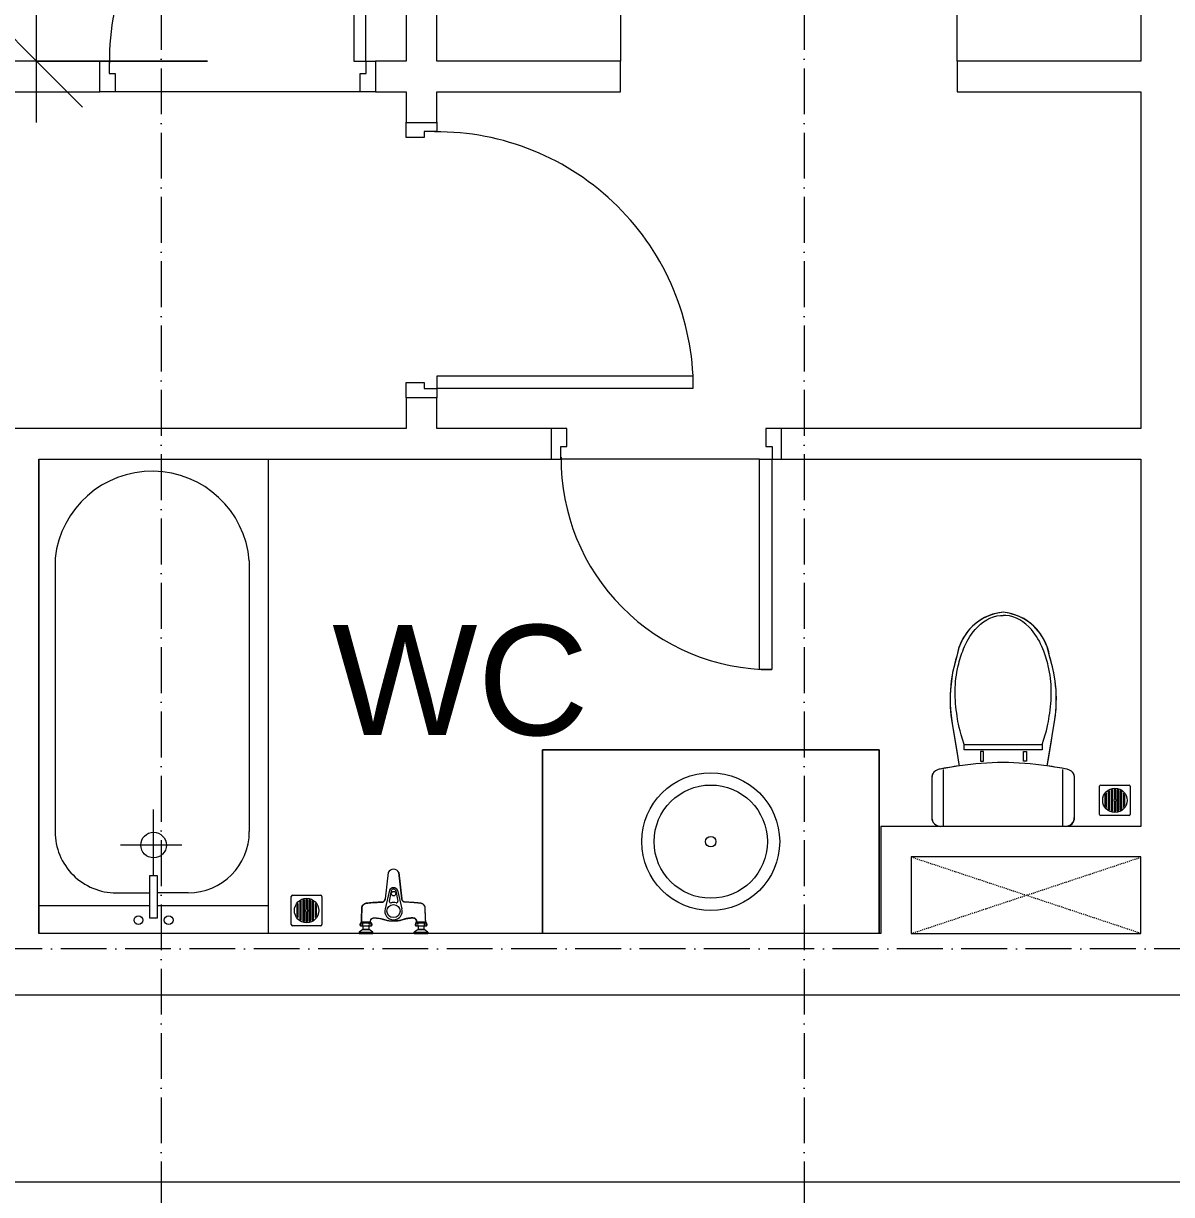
# Model space of a CAD drawing. Header units: millimetres. Extents: x -20144 to 122974, y -38328 to 48263.
# Drawn here: x 102372 to 106121, y 32147 to 35973 of the extents above; entities that cross this region are included whole.
import ezdxf

# ---------------------------------------------------------------- set-up
doc = ezdxf.new("R2010")
doc.units = ezdxf.units.MM
doc.linetypes.add('Dash', pattern=[6.35, 3.175, -3.175])
doc.linetypes.add('Grid Line', pattern=[4.2, 3, -0.6, 0, -0.6])
for name, color, linetype, lineweight in [('A-DETL-GENF', 31, 'Continuous', 5), ('A-DETL-GENF-HDLN', 161, 'Dash', 5), ('CHU', 181, 'Continuous', 5), ('CUA', 31, 'Continuous', 9), ('DIM', 1, 'Continuous', 5), ('DIM-200', 1, 'Continuous', 5), ('NET-CAT', 3, 'Continuous', 15), ('NET-THAY', 2, 'Continuous', 9), ('THIET-BI', 44, 'Continuous', 5), ('TRUC', 225, 'Continuous', 5)]:
    doc.layers.add(name, color=color, linetype=linetype, lineweight=lineweight)
doc.styles.add('Arial_3', font='arial_0.ttf', dxfattribs={"height": 400})
doc.styles.add('Arial_4', font='arial_0.ttf', dxfattribs={"height": 360})
doc.styles.add('TA1', font='arial_0.ttf')
doc.dimstyles.new('D_200_KTx2', dxfattribs={"dimtxt": 400, "dimasz": 300, "dimexe": 300, "dimexo": 300, "dimgap": 160, "dimtad": 1, "dimdec": 0, "dimzin": 9, "dimtxsty": 'TA1', "dimblk": 'ARCHTICK', "dimcen": 1, "dimdle": 300, "dimclrd": 256, "dimclre": 256, "dimclrt": 7, "dimadec": 0, "dimazin": 0, "dimtfac": 1, "dimtdec": 0, "dimtix": 1, "dimtmove": 1, "dimatfit": 3, "dimldrblk": 'ARCHTICK', "dimfxl": 0, "dimtolj": 1, "dimtzin": 0, "dimlwd": -1, "dimlwe": -1, "dimarcsym": 0})
doc.dimstyles.new('Diagonal_-_2mm_Arial', dxfattribs={"dimscale": 304.8, "dimtxt": 408.10376, "dimasz": 0.984252, "dimexe": 0.656168, "dimexo": 4.593176, "dimgap": 0.098425, "dimtad": 1, "dimdec": 0, "dimzin": 0, "dimdsep": 46, "dimtxsty": 'Arial_3', "dimblk1": 'OBLIQUE', "dimblk2": 'OBLIQUE', "dimsah": 1, "dimcen": 0.09, "dimdle": 0.656168, "dimazin": 0, "dimtfac": 1, "dimtdec": 4, "dimtix": 1, "dimtmove": 0, "dimatfit": 3, "dimfxl": 0, "dimtvp": 1, "dimtolj": 1, "dimtzin": 0, "dimlwd": 9, "dimlwe": 9, "dimarcsym": 0})

# ---------------------------------------------------------------- blocks, each defined once
blk = doc.blocks.new('CUA PHONG NGU - Type 1-1365695-MẶT BẰNG TẦNG 23')
at = {"layer": 'CUA', "lineweight": 5}
for p, q in [((-348.5, 47.7), (-298.5, 47.7)), ((-298.5, 47.7), (-298.5, -11.3)), ((501.5, 47.7), (551.5, 47.7)), ((501.5, -11.3), (501.5, 47.7)), ((-318.5, -11.3), (-318.5, -52.3)), ((-298.5, -11.3), (-318.5, -11.3)), ((521.5, -11.3), (501.5, -11.3)), ((521.5, -52.3), (521.5, -11.3)), ((-318.5, -52.3), (-348.5, -52.3)), ((551.5, -52.3), (521.5, -52.3))]:
    blk.add_line(p, q, dxfattribs=at)
at = {"layer": 'CUA'}
for p, q in [((-277.5, -52.3), (-317.5, -52.3)), ((-317.5, -52.3), (-317.5, -890.3)), ((-277.5, -890.3), (-277.5, -52.3)), ((-317.5, -890.3), (-277.5, -890.3))]:
    blk.add_line(p, q, dxfattribs=at)
at = {"layer": 'CUA', "lineweight": 5}
blk.add_arc((-317.5, -52.3), 838, 270, 0.5, dxfattribs=at)
blk = doc.blocks.new('CUA WC - Type 1-1365096-MẶT BẰNG TẦNG 23')
at = {"layer": 'CUA'}
for p, q in [((-242.5, 740.3), (-202.5, 740.3)), ((-242.5, 52.3), (-242.5, 740.3)), ((-202.5, 740.3), (-202.5, 52.3)), ((-202.5, 52.3), (-242.5, 52.3))]:
    blk.add_line(p, q, dxfattribs=at)
at = {"layer": 'CUA', "lineweight": 5}
for p, q in [((-243.5, 52.3), (-273.5, 52.3)), ((-243.5, 11.3), (-243.5, 52.3)), ((476.5, 52.3), (446.5, 52.3)), ((446.5, 52.3), (446.5, 11.3)), ((-223.5, 11.3), (-243.5, 11.3)), ((-223.5, -47.7), (-223.5, 11.3)), ((446.5, 11.3), (426.5, 11.3)), ((426.5, 11.3), (426.5, -47.7)), ((-273.5, -47.7), (-223.5, -47.7)), ((426.5, -47.7), (476.5, -47.7))]:
    blk.add_line(p, q, dxfattribs=at)
blk.add_arc((-242.5, 52.3), 688, 359.5, 90, dxfattribs=at)
blk = doc.blocks.new('X-LA3 - X-LA-1425474-MẶT BẰNG TẦNG 23')
at = {"layer": 'THIET-BI'}
for p, q in [((-550, 0), (-550, -600)), ((-550, -600), (-550, 0)), ((550, -600), (550, 0)), ((550, 0), (550, -600)), ((-550, -600), (550, -600)), ((550, -600), (-550, -600))]:
    blk.add_line(p, q, dxfattribs=at)
for radius in [225, 185, 17]:
    blk.add_circle((0, -300), radius, dxfattribs=at)
blk = doc.blocks.new('X-XI2 - X-XI-V119-MẶT BẰNG TẦNG 23')
at = {"layer": 'THIET-BI'}
for p, q in [((194.6, 0), (194.6, -186.1)), ((215, -2.1), (204.3, 0)), ((-230.6, -16.8), (-233.2, -33.2)), ((-233.2, -29), (-233.2, -157.9)), ((-233.2, -29), (-233.2, -157.9)), ((-233.2, -33.2), (-233.2, -45)), ((-227.9, -12.2), (-230.6, -16.8)), ((-222, -6.1), (-227.9, -12.2)), ((-212.4, -1.2), (-222, -6.1)), ((-204.3, 0), (-212.4, -1.2)), ((-194.6, 0), (-194.6, -185.7)), ((219.3, -4.2), (215, -2.1)), ((224.8, -8.5), (219.3, -4.2)), ((227.7, -12), (224.8, -8.5)), ((231.6, -19.3), (227.7, -12)), ((233.2, -29), (231.6, -19.3)), ((233.2, -157.9), (233.2, -29)), ((233.2, -157.9), (233.2, -29)), ((233.2, -157.9), (233.2, -29)), ((-233.2, -45), (-233.2, -157.9)), ((-233.2, -157.9), (-232.9, -162.1)), ((-232.9, -162.1), (-231, -169.1)), ((-231, -169.1), (-228, -174.5)), ((-228, -174.5), (-224.2, -178.9)), ((-224.2, -178.9), (-216.9, -183.9)), ((-216.9, -183.9), (-209.4, -186.4)), ((-209.4, -186.4), (-202.4, -187.7)), ((-202.4, -187.7), (-192, -189.7)), ((-192, -189.7), (-184.2, -191.1)), ((-184.2, -191.1), (-168, -193.8)), ((143.8, -197.5), (212.9, -185.5)), ((212.9, -185.5), (220.8, -181.7)), ((220.8, -181.7), (226.5, -176.5)), ((226.5, -176.5), (231.9, -166.7)), ((231.9, -166.7), (233.2, -157.9)), ((-168, -193.8), (-149.9, -196.6)), ((-143.8, -197.5), (-166.7, -335.2)), ((-143.8, -197.5), (-166.7, -335.2)), ((-147.8, -221.1), (-155.3, -266.3)), ((-149.9, -196.6), (-143.8, -197.5)), ((-143.8, -197.5), (-147.8, -221.1)), ((-76.6, -213.5), (-66.1, -213.5)), ((-76.6, -245), (-76.6, -213.5)), ((-66.1, -213.5), (-66.1, -245)), ((64, -213.5), (64, -245)), ((74.4, -213.5), (64, -213.5)), ((74.4, -245), (74.4, -213.5)), ((166.7, -335.2), (143.8, -197.5)), ((166.7, -335.2), (143.8, -197.5)), ((146.9, -216.1), (143.8, -197.5)), ((151.8, -245.3), (146.9, -216.1)), ((-155.3, -266.3), (-157.7, -280.9)), ((-127.7, -249.9), (127.7, -249.9)), ((-127.7, -267.8), (-127.7, -249.9)), ((-66.1, -245), (-76.6, -245)), ((64, -245), (74.4, -245)), ((127.7, -249.9), (127.7, -267.8)), ((157.2, -277.8), (151.8, -245.3)), ((-161.5, -303.8), (-164.6, -322)), ((-157.7, -280.9), (-161.5, -303.8)), ((-8.6, -267.8), (-127.7, -267.8)), ((127.7, -267.8), (-8.6, -267.8)), ((161.7, -304.9), (157.2, -277.8)), ((166.7, -335.2), (161.7, -304.9)), ((-164.6, -322), (-168.9, -349)), ((171.6, -371), (166.7, -335.2)), ((-171, -365.1), (-172.5, -383)), ((-168.9, -349), (-171, -365.1)), ((173.2, -395.8), (171.6, -371)), ((-172.5, -383), (-173.5, -402.2)), ((-173.5, -402.2), (-173.1, -436.1)), ((173.5, -426.5), (173.2, -395.8)), ((-173.1, -436.1), (-172.5, -446.5)), ((-172.5, -446.5), (-169.6, -474.8)), ((165.2, -502.3), (172.5, -446.5)), ((172.5, -446.5), (173.5, -426.5)), ((-169.6, -474.8), (-166.5, -495.3)), ((-166.5, -495.3), (-161.1, -520.9)), ((-161.1, -520.9), (-151.4, -555.9)), ((155.1, -543.7), (161.7, -518.5)), ((161.7, -518.5), (165.2, -502.3)), ((-151.4, -555.9), (-143.5, -587)), ((145.5, -581), (151.4, -555.9)), ((151.4, -555.9), (155.1, -543.7)), ((-143.5, -587), (-131.8, -612.8)), ((131.6, -613.2), (145.5, -581)), ((-131.8, -612.8), (-121.7, -628.9)), ((-121.7, -628.9), (-100.2, -653.8)), ((100.2, -653.8), (114.1, -638.9)), ((114.1, -638.9), (131.6, -613.2)), ((-100.2, -653.8), (-87.5, -664.8)), ((-87.5, -664.8), (-69.9, -676.9)), ((-69.9, -676.9), (-49.6, -687.2)), ((-49.6, -687.2), (-19.9, -696.9)), ((34.6, -692.9), (60.8, -681.9)), ((60.8, -681.9), (86, -665.9)), ((86, -665.9), (100.2, -653.8)), ((-19.9, -696.9), (0, -700.2)), ((0, -700.2), (34.6, -692.9))]:
    blk.add_line(p, q, dxfattribs=at)
for centre, radius, start, end in [((204.3, -29), 29, 360, 90), ((204.3, -29), 29, 0, 90), ((-204.3, -29), 29, 90, 180), ((-204.3, -29), 29, 90, 180), ((-204.3, -157.9), 29, 180, 259.8599), ((-204.3, -157.9), 29, 180, 259.8599), ((18.1, 960), 1168.8, 258.7762, 262.0348), ((18.1, 960), 1168.8, 258.7762, 262.0348), ((-18.1, 960), 1168.8, 277.9652, 281.2238), ((-18.1, 960), 1168.8, 277.9652, 281.2238), ((204.3, -157.9), 29, 280.1401, 360), ((204.3, -157.9), 29, 280.1401, 0), ((18.1, 960), 1168.8, 262.1447, 269.1633), ((-16, 957.7), 1166.4, 270.8375, 277.7683), ((287.1, -414.4), 460.7, 170.0941, 197.8856), ((287.1, -414.4), 460.7, 170.0941, 197.8856), ((-287.1, -414.4), 460.7, 342.1144, 9.9059), ((-287.1, -414.4), 460.7, 342.1144, 9.9059), ((18.2, -529.6), 171.6, 188.8267, 263.9098), ((18.2, -529.6), 171.6, 188.8267, 263.9098), ((-18.2, -529.6), 171.6, 276.0902, 351.1733), ((-18.2, -529.6), 171.6, 276.0902, 351.1733)]:
    blk.add_arc(centre, radius, start, end, dxfattribs=at)
for points in [[(-127.7, -267.8), (-143.4, -315.6), (-152.2, -364.8), (-160.3, -442.2), (-151, -516.8), (-129.6, -585.3), (-93.5, -652), (-37.5, -689.3), (-2.9, -689.4), (0, -689.4)], [(127.7, -267.8), (143.4, -315.6), (152.2, -364.8), (160.3, -442.2), (151, -516.8), (129.6, -585.3), (93.5, -652), (37.5, -689.3), (2.9, -689.4), (0, -689.4)]]:
    blk.add_open_spline(points, degree=3, knots=[12.724379, 12.724379, 12.724379, 12.724379, 75.096459, 151.912755, 228.70098, 282.501534, 351.034079, 439.49288, 447.51098, 447.51098, 447.51098, 447.51098], dxfattribs=at)
blk = doc.blocks.new('X-SEN1 - X-SEN-1404906-MẶT BẰNG TẦNG 23')
at = {"layer": 'THIET-BI'}
for p, q in [((-67.5, 0), (-112.5, 0)), ((-112.5, 0), (-112.5, -3.8)), ((-112.5, 0), (-67.5, 0)), ((-112.5, -3.8), (-112.5, 0)), ((-67.5, -3.8), (-67.5, 0)), ((-67.5, 0), (-67.5, -3.8)), ((112.5, 0), (67.5, 0)), ((67.5, 0), (67.5, -3.8)), ((67.5, 0), (67.5, -3.8)), ((112.5, 0), (67.5, 0)), ((112.5, -3.8), (112.5, 0)), ((112.5, -3.8), (112.5, 0)), ((-112.5, -3.8), (-99.9, -12.6)), ((-67.5, -3.8), (-112.5, -3.8)), ((-112.5, -3.8), (-99.9, -12.6)), ((-99.9, -25.3), (-107.2, -25.3)), ((-72.8, -25.3), (-107.2, -25.3)), ((-107.2, -34.3), (-105.1, -34.3)), ((-107.2, -34.3), (-72.8, -34.3)), ((-105.1, -34.3), (-105.1, -37.2)), ((-105.1, -34.3), (-105.1, -37.2)), ((-74.9, -34.3), (-105.1, -34.3)), ((-105.1, -37.2), (-74.9, -37.2)), ((-99.9, -12.6), (-99.9, -25.3)), ((-99.9, -12.6), (-80.1, -12.6)), ((-80.1, -12.6), (-99.9, -12.6)), ((-99.9, -12.6), (-99.9, -25.3)), ((-80.1, -12.6), (-67.5, -3.8)), ((-80.1, -12.6), (-67.5, -3.8)), ((-80.1, -25.3), (-80.1, -12.6)), ((-80.1, -25.3), (-80.1, -12.6)), ((-72.8, -25.3), (-80.1, -25.3)), ((-74.9, -37.2), (-74.9, -34.3)), ((-74.9, -34.3), (-72.8, -34.3)), ((-74.9, -37.2), (-74.9, -34.3)), ((67.5, -3.8), (80.1, -12.6)), ((112.5, -3.8), (67.5, -3.8)), ((67.5, -3.8), (80.1, -12.6)), ((80.1, -25.3), (72.8, -25.3)), ((107.2, -25.3), (72.8, -25.3)), ((72.8, -34.3), (74.9, -34.3)), ((72.8, -34.3), (107.2, -34.3)), ((74.9, -34.3), (74.9, -37.2)), ((74.9, -34.3), (74.9, -37.2)), ((105.1, -34.3), (74.9, -34.3)), ((74.9, -37.2), (105.1, -37.2)), ((80.1, -12.6), (80.1, -25.3)), ((99.9, -12.6), (80.1, -12.6)), ((80.1, -12.6), (99.9, -12.6)), ((99.9, -12.6), (80.1, -12.6)), ((80.1, -12.6), (80.1, -25.3)), ((99.9, -12.6), (112.5, -3.8)), ((99.9, -12.6), (112.5, -3.8)), ((99.9, -25.3), (99.9, -12.6)), ((99.9, -25.3), (99.9, -12.6)), ((107.2, -25.3), (99.9, -25.3)), ((105.1, -37.2), (105.1, -34.3)), ((105.1, -34.3), (107.2, -34.3)), ((105.1, -37.2), (105.1, -34.3)), ((-12.9, -141.7), (-27.6, -80.8)), ((-27.3, -113.1), (-17.5, -199.2)), ((-17.5, -199.2), (-27.3, -113.1)), ((-7.7, -139.6), (-13.8, -105.5)), ((7.7, -139.6), (13.8, -105.5)), ((12.9, -141.7), (27.6, -80.8)), ((17.5, -199.2), (27.3, -113.1)), ((17.5, -199.2), (27.3, -113.1))]:
    blk.add_line(p, q, dxfattribs=at)
for centre, radius in [((0, -73.2), 21.5), ((0, -130.1), 7.2)]:
    blk.add_circle(centre, radius, dxfattribs=at)
for centre, radius, start, end in [((-102.9, -29.8), 6.9, 148.0246, 211.9754), ((-102.9, -29.8), 6.9, 148.0246, 211.9754), ((-107.2, -27.1), 1.8, 90, 148.0246), ((-107.2, -27.1), 1.8, 90, 148.0246), ((-107.2, -32.5), 1.8, 211.9754, 270), ((-107.2, -32.5), 1.8, 211.9754, 270), ((-112.5, -29.8), 6.9, 319.2845, 40.7155), ((-94.4, -29.8), 6.9, 139.2845, 220.7155), ((-85.4, -29.8), 6.9, 319.2845, 40.7155), ((-67.5, -29.8), 6.9, 139.2845, 220.7155), ((-72.8, -27.1), 1.8, 31.9754, 90), ((-72.8, -27.1), 1.8, 31.9754, 90), ((-72.8, -32.5), 1.8, 270, 328.0246), ((-72.8, -32.5), 1.8, 270, 328.0246), ((-77.1, -29.8), 6.9, 328.0246, 31.9754), ((-77.1, -29.8), 6.9, 328.0246, 31.9754), ((77.1, -29.8), 6.9, 148.0246, 211.9754), ((77.1, -29.8), 6.9, 148.0246, 211.9754), ((72.8, -27.1), 1.8, 90, 148.0246), ((72.8, -27.1), 1.8, 90, 148.0246), ((72.8, -32.5), 1.8, 211.9754, 270), ((72.8, -32.5), 1.8, 211.9754, 270), ((67.5, -29.8), 6.9, 319.2845, 40.7155), ((85.6, -29.8), 6.9, 139.2845, 220.7155), ((94.6, -29.8), 6.9, 319.2845, 40.7155), ((112.5, -29.8), 6.9, 139.2845, 220.7155), ((107.2, -27.1), 1.8, 31.9754, 90), ((107.2, -27.1), 1.8, 31.9754, 90), ((107.2, -32.5), 1.8, 270, 328.0246), ((107.2, -32.5), 1.8, 270, 328.0246), ((102.9, -29.8), 6.9, 328.0246, 31.9754), ((102.9, -29.8), 6.9, 328.0246, 31.9754), ((-0.4, -73.2), 28.3, 89.2517, 195.6693), ((0.4, -73.2), 28.3, 344.3307, 90.7483), ((-9.4, -104.7), 4.5, 74.0703, 190.1556), ((-0.4, -73.2), 28.3, 254.0703, 270.7483), ((0.4, -73.2), 28.3, 269.2517, 285.9297), ((9.4, -104.7), 4.5, 349.8444, 105.9297), ((0, -134.7), 14.7, 208.4144, 331.5856), ((0, -136.6), 8.24, 201.1294, 338.8706), ((0, -191), 19.3, 205.0481, 334.9519), ((0, -191), 19.3, 205.0481, 334.9519)]:
    blk.add_arc(centre, radius, start, end, dxfattribs=at)
for points, knots in [([(-105.1, -37.2), (-105.1, -39.1), (-104.9, -42.9), (-104.7, -48.5), (-104.5, -54.2), (-104.2, -61.7), (-103.9, -68.4), (-103.8, -73.6), (-103.7, -75.5), (-103.7, -76.7), (-103.6, -77.6), (-103.6, -78.6), (-103.6, -79.8), (-103.6, -81), (-103.5, -81.8), (-103.5, -82.3), (-103.5, -82.6), (-103.4, -83), (-103.4, -83.5), (-103.3, -84.3), (-103.2, -85.5), (-103.1, -86.6), (-102.8, -87.6), (-102.6, -88.2), (-102.3, -88.9), (-101.9, -89.7), (-101.3, -90.8), (-100.6, -91.7), (-100, -92.5), (-99, -93.6), (-97.8, -94.7), (-96.2, -95.8), (-95, -96.6), (-93.7, -97.2), (-92.4, -97.7), (-91.2, -98.1), (-90.3, -98.4), (-89.6, -98.5), (-88.9, -98.7), (-88, -98.8), (-86.8, -99), (-85.6, -99.1), (-84.7, -99.1), (-84, -99.2), (-83.3, -99.3), (-82.3, -99.4), (-81.2, -99.5), (-79.7, -99.6), (-77.9, -99.8), (-75.5, -100), (-72.8, -100.2), (-70, -100.5), (-66.3, -100.8), (-61.6, -101.2), (-56, -101.5), (-51.7, -101.8), (-48.8, -101.9), (-47.3, -101.9), (-46.1, -101.9), (-45.1, -102), (-44.4, -102), (-43.6, -102), (-42.6, -102), (-41.4, -102), (-40.1, -102), (-39.3, -102.1), (-38.8, -102.1), (-38.5, -102.2), (-38.1, -102.2), (-37.6, -102.3), (-36.8, -102.4), (-35.6, -102.6), (-34.3, -103), (-33.2, -103.5), (-32.5, -104), (-31.7, -104.6), (-30.5, -105.7), (-29, -107.6), (-27.9, -110.1), (-27.4, -112), (-27.3, -113.1)], [0, 0, 0, 0, 0.041667, 0.083333, 0.125, 0.166667, 0.25, 0.270833, 0.28125, 0.291667, 0.296875, 0.302083, 0.3125, 0.322917, 0.328125, 0.330729, 0.333333, 0.335938, 0.338542, 0.34375, 0.354167, 0.364583, 0.369792, 0.375, 0.380208, 0.385417, 0.395833, 0.40625, 0.411458, 0.416667, 0.4375, 0.447917, 0.458333, 0.46875, 0.479167, 0.489583, 0.494792, 0.5, 0.505208, 0.510417, 0.520833, 0.53125, 0.536458, 0.541667, 0.546875, 0.552083, 0.5625, 0.572917, 0.583333, 0.604167, 0.625, 0.645833, 0.666667, 0.708333, 0.75, 0.791667, 0.802083, 0.8125, 0.822917, 0.828125, 0.833333, 0.838542, 0.84375, 0.854167, 0.864583, 0.869792, 0.872396, 0.875, 0.877604, 0.880208, 0.885417, 0.895833, 0.90625, 0.916667, 0.921875, 0.927083, 0.9375, 0.958333, 0.979167, 1, 1, 1, 1]), ([(-105.1, -37.2), (-104.5, -52.3), (-103.9, -68.7), (-103.3, -87.5), (-99.6, -93.9), (-92.4, -98.5), (-72.6, -100.1), (-54, -102.2), (-33.9, -102), (-28.7, -107.4), (-27.8, -111), (-27.3, -113.1)], [0, 0, 0, 0, 45.441328, 49.333631, 56.110562, 66.562664, 73.682324, 114.966912, 125.570438, 129.900151, 136.284558, 136.284558, 136.284558, 136.284558]), ([(0, -41), (-2, -40.9), (-5.6, -40.9), (-10.3, -41.2), (-14.4, -41.6), (-18, -42.2), (-21.2, -42.9), (-24.2, -43.7), (-27.1, -44.6), (-30, -45.4), (-32.9, -46.3), (-35.8, -47.2), (-38.8, -47.9), (-41.8, -48.6), (-45.1, -49.2), (-48.4, -49.8), (-51.8, -50.2), (-54.8, -50.5), (-56.9, -50.7), (-58.1, -50.8), (-59, -50.9), (-59.9, -51), (-60.8, -51), (-61.7, -51), (-62.4, -51), (-63, -51), (-63.6, -51), (-64.4, -50.9), (-65.1, -50.8), (-65.7, -50.7), (-66.1, -50.6), (-66.5, -50.5), (-67.1, -50.4), (-68.1, -50.1), (-69.1, -49.6), (-70.1, -49), (-71.1, -48.3), (-72, -47.4), (-72.8, -46.6), (-73.3, -45.8), (-73.8, -45.1), (-74.1, -44.3), (-74.4, -43.5), (-74.6, -42.6), (-74.7, -41.9), (-74.8, -41.3), (-74.8, -40.9), (-74.9, -40.4), (-74.9, -39.8), (-74.9, -38.8), (-74.9, -37.9), (-74.9, -37.2)], [0, 0, 0, 0, 0.041667, 0.083333, 0.125, 0.166667, 0.208333, 0.25, 0.291667, 0.333333, 0.375, 0.416667, 0.458333, 0.5, 0.541667, 0.583333, 0.625, 0.666667, 0.6875, 0.697917, 0.708333, 0.71875, 0.729167, 0.739583, 0.75, 0.755208, 0.760417, 0.770833, 0.78125, 0.786458, 0.791667, 0.796875, 0.802083, 0.8125, 0.833333, 0.84375, 0.854167, 0.875, 0.885417, 0.895833, 0.90625, 0.916667, 0.927083, 0.9375, 0.947917, 0.953125, 0.958333, 0.963542, 0.96875, 0.979167, 1, 1, 1, 1]), ([(-74.9, -37.2), (-74.9, -39.9), (-75, -44.9), (-67.9, -51.6), (-55.3, -50.7), (-39.4, -48.7), (-24.4, -43.4), (-11.8, -40.7), (0, -41)], [0, 0, 0, 0, 8.475038, 15.961674, 29.255673, 47.963091, 70.422589, 93.837243, 93.837243, 93.837243, 93.837243]), ([(74.9, -37.2), (74.9, -37.9), (74.9, -38.8), (74.9, -39.8), (74.9, -40.4), (74.8, -40.9), (74.8, -41.3), (74.7, -41.9), (74.6, -42.6), (74.4, -43.3), (74.3, -43.9), (74.1, -44.4), (73.8, -45.1), (73.3, -45.8), (72.8, -46.6), (72, -47.4), (71.1, -48.3), (70.1, -49), (69.1, -49.6), (68.1, -50.1), (67.1, -50.4), (66.5, -50.5), (66.1, -50.6), (65.7, -50.7), (65.1, -50.8), (64.4, -50.9), (63.5, -51), (62.7, -51), (62.1, -51), (61.5, -51), (60.8, -51), (59.9, -51), (59, -50.9), (58.1, -50.8), (56.9, -50.7), (54.8, -50.5), (51.8, -50.2), (47.2, -49.6), (41.8, -48.7), (36.8, -47.4), (32.9, -46.3), (30, -45.4), (27.1, -44.6), (24.2, -43.7), (21.2, -42.9), (18, -42.2), (14.4, -41.6), (10.3, -41.2), (5.6, -40.9), (2, -40.9), (0, -41)], [0, 0, 0, 0, 0.020833, 0.03125, 0.036458, 0.041667, 0.046875, 0.052083, 0.0625, 0.072917, 0.078125, 0.083333, 0.09375, 0.104167, 0.114583, 0.125, 0.145833, 0.15625, 0.166667, 0.1875, 0.197917, 0.203125, 0.208333, 0.213542, 0.21875, 0.229167, 0.239583, 0.25, 0.255208, 0.260417, 0.270833, 0.28125, 0.291667, 0.302083, 0.3125, 0.333333, 0.375, 0.416667, 0.5, 0.583333, 0.625, 0.666667, 0.708333, 0.75, 0.791667, 0.833333, 0.875, 0.916667, 0.958333, 1, 1, 1, 1]), ([(74.9, -37.2), (74.9, -39.9), (75, -44.9), (67.9, -51.6), (55.3, -50.7), (39.4, -48.7), (24.4, -43.4), (11.8, -40.7), (0, -41)], [0, 0, 0, 0, 8.475038, 15.961674, 29.255673, 47.963091, 70.422589, 93.837243, 93.837243, 93.837243, 93.837243]), ([(27.3, -113.1), (27.4, -112), (27.9, -110.1), (29, -107.6), (30.5, -105.7), (31.7, -104.6), (32.5, -104), (33.2, -103.5), (34.3, -103), (35.6, -102.6), (36.8, -102.4), (37.6, -102.3), (38.1, -102.2), (38.5, -102.2), (38.8, -102.1), (39.3, -102.1), (40.1, -102), (41.4, -102), (42.6, -102), (43.6, -102), (44.4, -102), (45.1, -102), (46.1, -101.9), (47.3, -101.9), (48.8, -101.9), (51.7, -101.8), (57.9, -101.4), (65.3, -100.9), (72.8, -100.2), (76.9, -99.8), (79.7, -99.6), (81.2, -99.5), (82.3, -99.4), (83.3, -99.3), (84, -99.2), (84.7, -99.1), (85.6, -99.1), (86.8, -99), (88, -98.8), (88.9, -98.7), (89.6, -98.5), (90.3, -98.4), (91.2, -98.1), (92.4, -97.7), (93.7, -97.2), (95, -96.6), (96.2, -95.8), (97.8, -94.7), (99.2, -93.4), (100.4, -91.9), (101.3, -90.8), (101.9, -89.7), (102.3, -88.9), (102.6, -88.2), (102.8, -87.6), (103.1, -86.6), (103.2, -85.5), (103.3, -84.3), (103.4, -83.5), (103.4, -83), (103.5, -82.6), (103.5, -82.3), (103.5, -81.8), (103.6, -81), (103.6, -79.8), (103.6, -78.6), (103.6, -77.6), (103.7, -76.7), (103.7, -75.5), (103.8, -73.6), (103.9, -70.3), (104.1, -65.5), (104.5, -54.2), (104.8, -44.8), (105.1, -37.2)], [0, 0, 0, 0, 0.020833, 0.041667, 0.0625, 0.072917, 0.078125, 0.083333, 0.09375, 0.104167, 0.114583, 0.119792, 0.122396, 0.125, 0.127604, 0.130208, 0.135417, 0.145833, 0.15625, 0.161458, 0.166667, 0.171875, 0.177083, 0.1875, 0.197917, 0.208333, 0.25, 0.333333, 0.375, 0.416667, 0.427083, 0.4375, 0.447917, 0.453125, 0.458333, 0.463542, 0.46875, 0.479167, 0.489583, 0.494792, 0.5, 0.505208, 0.510417, 0.520833, 0.53125, 0.541667, 0.552083, 0.5625, 0.583333, 0.59375, 0.604167, 0.614583, 0.619792, 0.625, 0.630208, 0.635417, 0.645833, 0.65625, 0.661458, 0.664062, 0.666667, 0.669271, 0.671875, 0.677083, 0.6875, 0.697917, 0.703125, 0.708333, 0.71875, 0.729167, 0.75, 0.791667, 0.833333, 1, 1, 1, 1]), ([(105.1, -37.2), (104.5, -52.3), (103.9, -68.7), (103.3, -87.5), (99.6, -93.9), (92.4, -98.5), (72.6, -100.1), (54, -102.2), (33.9, -102), (28.7, -107.4), (27.8, -111), (27.3, -113.1)], [0, 0, 0, 0, 45.441328, 49.333631, 56.110562, 66.562664, 73.682324, 114.966912, 125.570438, 129.900151, 136.284558, 136.284558, 136.284558, 136.284558])]:
    blk.add_open_spline(points, degree=3, knots=knots, dxfattribs=at)
blk = doc.blocks.new('X-BON TAM1 - X-BON TAM 1500-1425475-MẶT BẰNG TẦNG 23')
at = {"layer": 'THIET-BI'}
for p, q in [((-375, -9.9), (-375, -1559.9)), ((-375, -9.9), (-375, -1559.9)), ((375, -1560), (375, -9.9)), ((375, -1560), (375, -9.9)), ((12.9, -61.4), (-12.9, -61.4)), ((-12.9, -61.4), (-12.9, -198.5)), ((12.9, -198.5), (12.9, -61.4)), ((-375, -100), (-12.9, -100)), ((12.9, -100), (375, -100)), ((-112.7, -142.6), (-12.9, -142.6)), ((121.7, -142.6), (12.9, -142.6)), ((-12.9, -198.5), (12.9, -198.5)), ((0, -198.5), (0, -415.4)), ((-91.8, -298.7), (108.5, -298.7)), ((-312.7, -1227.8), (-312.7, -342.6)), ((321.7, -1236.1), (321.7, -342.6))]:
    blk.add_line(p, q, dxfattribs=at)
for centre, radius in [((-49.4, -53.5), 14.5), ((49.4, -53.5), 14.5), ((0, -298.7), 41.7)]:
    blk.add_circle(centre, radius, dxfattribs=at)
for centre, radius, start, end in [((-112.7, -342.6), 200, 90, 180), ((121.7, -342.6), 200, 360, 90), ((4.9, -1201.3), 318.7, 184.7583, 353.7351)]:
    blk.add_arc(centre, radius, start, end, dxfattribs=at)
blk = doc.blocks.new('X-PHEU - X-PHEU-1231512-MẶT BẰNG TẦNG 23')
at = {"layer": 'THIET-BI'}
for p, q in [((25, 29), (25, 121)), ((29, 125), (121, 125)), ((125, 121), (125, 29)), ((42.5, 90.5), (42.5, 59.5)), ((47.5, 51.8), (47.5, 98.2)), ((52.5, 103.1), (52.5, 46.9)), ((57.5, 43.5), (57.5, 106.5)), ((62.5, 108.8), (62.5, 41.2)), ((67.5, 39.8), (67.5, 110.2)), ((72.5, 110.9), (72.5, 78.1)), ((77.5, 78.1), (77.5, 110.9)), ((82.5, 110.2), (82.5, 39.8)), ((87.5, 41.2), (87.5, 108.8)), ((92.5, 106.5), (92.5, 43.5)), ((97.5, 46.9), (97.5, 103.1)), ((102.5, 98.2), (102.5, 51.8)), ((107.5, 59.5), (107.5, 90.5)), ((72.5, 71.9), (72.5, 39.1)), ((77.5, 39.1), (77.5, 71.9)), ((121, 25), (29, 25))]:
    blk.add_line(p, q, dxfattribs=at)
blk.add_circle((75, 75), 40, dxfattribs=at)
for centre, radius, start, end in [((29, 121), 4, 90, 180), ((121, 121), 4, 0, 90), ((75, 75), 36, 139.8082, 154.5256), ((75, 75), 36, 119.0853, 128.6822), ((75, 75), 36, 102.0247, 110.3175), ((75, 75), 4, 128.6822, 231.3178), ((75, 75), 36, 90, 93.9821), ((75, 75), 36, 86.0179, 90), ((75, 75), 4, 308.6822, 51.3178), ((75, 75), 36, 69.6825, 77.9753), ((75, 75), 36, 51.3178, 60.9147), ((75, 75), 36, 25.4744, 40.1918), ((75, 75), 36, 205.4744, 220.1918), ((75, 75), 36, 231.3178, 240.9147), ((75, 75), 36, 249.6825, 257.9753), ((75, 75), 36, 266.0179, 270), ((75, 75), 36, 270, 273.9821), ((75, 75), 36, 282.0247, 290.3175), ((75, 75), 36, 299.0853, 308.6822), ((75, 75), 36, 319.8082, 334.5256), ((29, 29), 4, 180, 270), ((121, 29), 4, 270, 360)]:
    blk.add_arc(centre, radius, start, end, dxfattribs=at)
blk = doc.blocks.new('Family1 - Family1 2-1425487-MẶT BẰNG TẦNG 23')
at = {"layer": 'A-DETL-GENF'}
for p, q in [((750, 250), (0, 250)), ((0, 250), (0, 0)), ((750, 0), (750, 250)), ((0, 0), (750, 0))]:
    blk.add_line(p, q, dxfattribs=at)
at = {"layer": 'A-DETL-GENF-HDLN'}
for p, q in [((0, 250), (750, 0.8)), ((0, 0), (750, 249.2))]:
    blk.add_line(p, q, dxfattribs=at)
blk = doc.blocks.new('DIMBLOCK113-MẶT BẰNG TẦNG 23')
at = {"layer": 'DIM-200', "lineweight": 9, "transparency": 16777216}
for p, q in [((102414.4, 35649.9), (102414.4, 39399.9)), ((102414.4, 39199.9), (102264.4, 39349.9)), ((102904, 39199.9), (102214.4, 39199.9)), ((102414.4, 39199.9), (102564.4, 39049.9)), ((102414.4, 39199.9), (102904, 39199.9)), ((102414.4, 35849.9), (102264.4, 35999.9)), ((102972.6, 35849.9), (102214.4, 35849.9)), ((102414.4, 35849.9), (102564.4, 35699.9)), ((102414.4, 35849.9), (102972.6, 35849.9))]:
    blk.add_line(p, q, dxfattribs=at)
at = {"layer": 'DIM-200', "color": 0, "lineweight": 9, "transparency": 16777216, "insert": (101865.1, 36909.6), "char_height": 400, "width": 1476.708, "attachment_point": 1, "rotation": 90, "line_spacing_factor": 0.941778, "style": 'Arial_3'}
blk.add_mtext('3350', dxfattribs=at)
blk = doc.blocks.new('_Oblique')
at = {"color": 0, "linetype": 'ByBlock', "lineweight": -2}
blk.add_line((-0.5, -0.5), (0.5, 0.5), dxfattribs=at)
blk = doc.blocks.new('_ArchTick')
at = {"color": 0, "const_width": 0.15}
blk.add_lwpolyline([(-0.5, -0.5), (0.5, 0.5)], dxfattribs=at)
blk = doc.blocks.new('*D734')
at = {"layer": 'Defpoints', "color": 0, "transparency": 16777216}
for p in [(105844.3, 32799.9), (106833.7, 32799.9), (105823.9, 31299.9)]:
    blk.add_point(p, dxfattribs=at)
at = {"layer": 'DIM', "transparency": 16777216}
for p, q in [((106833.7, 30999.9), (106833.7, 33099.9)), ((106144.3, 32799.9), (107133.7, 32799.9)), ((106123.9, 31299.9), (107133.7, 31299.9))]:
    blk.add_line(p, q, dxfattribs=at)
at = {"layer": 'DIM', "transparency": 16777216, "xscale": 300, "yscale": 300, "zscale": 300}
for p, rotation in [((106833.7, 32799.9), 90), ((106833.7, 31299.9), 270)]:
    blk.add_blockref('_ArchTick', p, dxfattribs=dict(at, rotation=rotation))
at = {"layer": 'DIM', "color": 7, "transparency": 16777216, "insert": (106469.4, 32049.9), "char_height": 400, "attachment_point": 5, "rotation": 90, "style": 'TA1'}
blk.add_mtext('\\A1;1500', dxfattribs=at)
blk = doc.blocks.new('*D735')
at = {"layer": 'Defpoints', "color": 0, "transparency": 16777216}
for p in [(75036.6, 32799.9), (108071.5, 32799.9), (75036.6, 32187.2)]:
    blk.add_point(p, dxfattribs=at)
at = {"layer": 'DIM', "transparency": 16777216}
for p, q in [((75036.6, 32499.9), (75036.6, 31887.2)), ((108071.5, 32499.9), (108071.5, 31887.2)), ((108371.5, 32187.2), (74736.6, 32187.2))]:
    blk.add_line(p, q, dxfattribs=at)
at = {"layer": 'DIM', "transparency": 16777216, "xscale": 300, "yscale": 300, "zscale": 300, "rotation": 180}
blk.add_blockref('_ArchTick', (75036.6, 32187.2), dxfattribs=at)
at = {"layer": 'DIM', "transparency": 16777216, "xscale": 300, "yscale": 300, "zscale": 300}
blk.add_blockref('_ArchTick', (108071.5, 32187.2), dxfattribs=at)
at = {"layer": 'DIM', "color": 7, "transparency": 16777216, "insert": (91554, 32551.6), "char_height": 400, "attachment_point": 5, "style": 'TA1'}
blk.add_mtext('\\A1;33035', dxfattribs=at)

msp = doc.modelspace()

# ---------------------------------------------------------------- linework, layer by layer
at = {"layer": 'NET-CAT'}
for p, q in [((103621.5, 38699.9), (103621.5, 35849.9)), ((103721.5, 35849.9), (103721.5, 38699.9)), ((106021.5, 38699.9), (106021.5, 35849.9)), ((102621.5, 35849.9), (100271.5, 35849.9)), ((102621.5, 35749.9), (102621.5, 35849.9)), ((103621.5, 35849.9), (103521.5, 35849.9)), ((103521.5, 35849.9), (103521.5, 35749.9)), ((104321.5, 35849.9), (103721.5, 35849.9)), ((104321.5, 35749.9), (104321.5, 35849.9)), ((106021.5, 35849.9), (105421.6, 35849.9)), ((105421.6, 35849.9), (105421.6, 35749.9)), ((100171.5, 35749.9), (102621.5, 35749.9)), ((103521.5, 35749.9), (103621.5, 35749.9)), ((103621.5, 35749.9), (103621.5, 35649.9)), ((103721.5, 35749.9), (104321.5, 35749.9)), ((103721.5, 35649.9), (103721.5, 35749.9)), ((105421.6, 35749.9), (106021.5, 35749.9)), ((106021.5, 35749.9), (106021.5, 34649.9)), ((103621.5, 35649.9), (103721.5, 35649.9)), ((103721.5, 34749.9), (103621.5, 34749.9)), ((103621.5, 34749.9), (103621.5, 34649.9)), ((103721.5, 34649.9), (103721.5, 34749.9)), ((103621.5, 34649.9), (101056.5, 34649.9)), ((104096.6, 34649.9), (103721.5, 34649.9)), ((104096.6, 34549.9), (104096.6, 34649.9)), ((106021.5, 34649.9), (104846.6, 34649.9)), ((104846.6, 34649.9), (104846.6, 34549.9)), ((102421.5, 34549.9), (104096.6, 34549.9)), ((102421.5, 32999.9), (102421.5, 34549.9)), ((104846.6, 34549.9), (106021.5, 34549.9)), ((106021.5, 34549.9), (106021.5, 33349.9)), ((105171.5, 33349.9), (105171.5, 32999.9)), ((106021.5, 33349.9), (105171.5, 33349.9)), ((103467.8, 32999.9), (102421.5, 32999.9)), ((103647.8, 32999.9), (103512.8, 32999.9)), ((105171.5, 32999.9), (103692.8, 32999.9)), ((100271.5, 32799.9), (106221.5, 32799.9))]:
    msp.add_line(p, q, dxfattribs=at)
at = {"layer": 'NET-THAY'}
for p, q in [((103471.5, 35749.9), (102671.5, 35749.9)), ((104775.6, 34549.9), (104126.6, 34549.9))]:
    msp.add_line(p, q, dxfattribs=at)
at = {"layer": 'THIET-BI'}
for points in [[(104321.5, 38699.9), (104321.5, 35849.9)], [(105421.6, 35849.9), (105421.6, 38699.9)]]:
    msp.add_lwpolyline(points, dxfattribs=at)
at = {"layer": 'TRUC', "linetype": 'Grid Line', "ltscale": 50}
for p, q in [((102821.5, 43599.9), (102821.5, -4500.1)), ((104921.5, 43599.9), (104921.5, -7167.6)), ((119871.5, 32949.9), (64778.6, 32949.9))]:
    msp.add_line(p, q, dxfattribs=at)

# ---------------------------------------------------------------- block references
at = {"layer": 'A-DETL-GENF'}
msp.add_blockref('Family1 - Family1 2-1425487-MẶT BẰNG TẦNG 23', (105271.5, 32999.9), dxfattribs=at)
at = {"layer": 'CUA'}
for name, p, rotation in [('CUA PHONG NGU - Type 1-1365695-MẶT BẰNG TẦNG 23', (103172.9, 35797.7), 180), ('CUA PHONG NGU - Type 1-1365695-MẶT BẰNG TẦNG 23', (103669.2, 35098.5), 89.99999999999555), ('CUA WC - Type 1-1365096-MẶT BẰNG TẦNG 23', (104573, 34602.2), 180)]:
    msp.add_blockref(name, p, dxfattribs=dict(at, rotation=rotation))
at = {"layer": 'THIET-BI', "rotation": 180}
for name, p in [('X-BON TAM1 - X-BON TAM 1500-1425475-MẶT BẰNG TẦNG 23', (102796.6, 32990)), ('X-XI2 - X-XI-V119-MẶT BẰNG TẦNG 23', (105571.6, 33349.9)), ('X-LA3 - X-LA-1425474-MẶT BẰNG TẦNG 23', (104616.5, 32999.9)), ('X-SEN1 - X-SEN-1404906-MẶT BẰNG TẦNG 23', (103580.3, 32999.9))]:
    msp.add_blockref(name, p, dxfattribs=at)
at = {"layer": 'THIET-BI'}
for p in [(105861.5, 33359.9), (103221.5, 32999.9)]:
    msp.add_blockref('X-PHEU - X-PHEU-1231512-MẶT BẰNG TẦNG 23', p, dxfattribs=at)

# ---------------------------------------------------------------- texts
at = {"layer": 'CHU', "color": 7, "insert": (104217.7, 34007.9), "char_height": 360, "width": 868.6, "attachment_point": 3, "line_spacing_factor": 0.936439, "style": 'Arial_4'}
msp.add_mtext('\\pt2540.0016,5079.9996,7620.0012,10159.9992,12700.0008,15239.9988,17780.0004,20319.9984,22860,25400.0016,27939.9996,30480.0012,33019.9992,35560.0008,38099.9988,40640.0004,43179.9984,45720,48260.0016,50799.9996,53340.0012,55879.9992,58420.0008,60959.9988,63500.0004,66039.9984,68580,71120.0016,73659.9996,76200.0012,78739.9992,81280.0008;WC', dxfattribs=at)

# ---------------------------------------------------------------- dimensions: what is measured, and where the dimension line sits
at = {"layer": 'DIM', "lineweight": 9}
dim = msp.add_linear_dim(base=(102414.4, 39199.9), p1=(101572.6, 35849.9), p2=(101504, 39199.9), angle=90, dimstyle='Diagonal_-_2mm_Arial', override={"dimpost": '<>', "dimfxl": 3350.700651}, dxfattribs=at)
dim.commit()
dim.dimension.update_dxf_attribs({"geometry": 'DIMBLOCK113-MẶT BẰNG TẦNG 23', "text_midpoint": (102180, 37524.9)})
at = {"layer": 'DIM'}
dim = msp.add_linear_dim(base=(106833.7, 32799.9), p1=(105823.9, 31299.9), p2=(105844.3, 32799.9), angle=90, dimstyle='D_200_KTx2', dxfattribs=at)
dim.commit()
dim.dimension.update_dxf_attribs({"geometry": '*D734', "text_midpoint": (106469.4, 32049.9)})
dim = msp.add_linear_dim(base=(75036.6, 32187.2), p1=(108071.5, 32799.9), p2=(75036.6, 32799.9), dimstyle='D_200_KTx2', dxfattribs=at)
dim.commit()
dim.dimension.update_dxf_attribs({"geometry": '*D735', "text_midpoint": (91554, 32551.6)})

doc.saveas('drawing.dxf')
